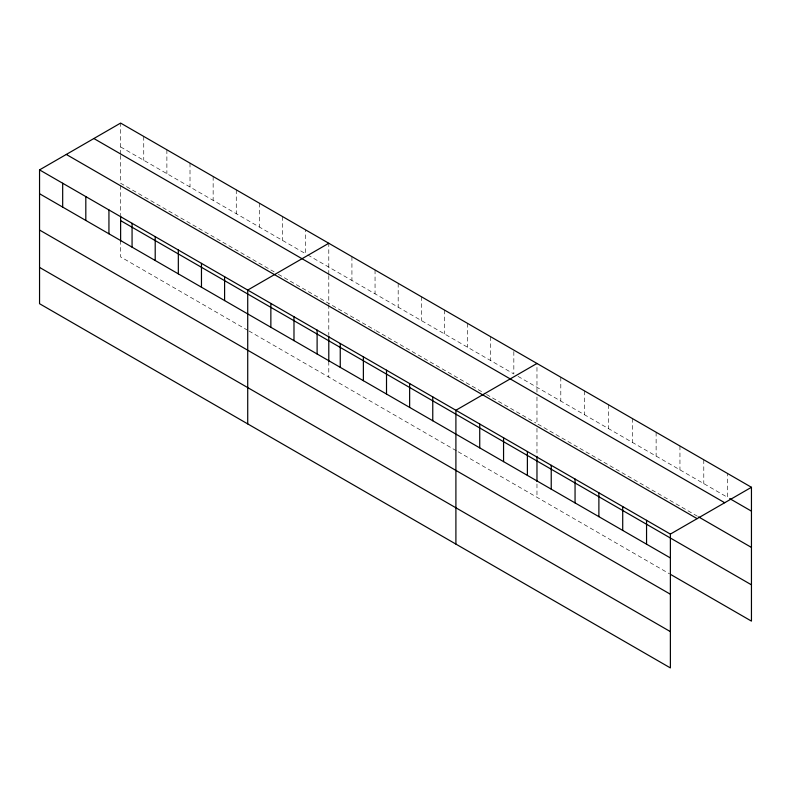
<?xml version="1.0" encoding="UTF-8"?>
<svg xmlns="http://www.w3.org/2000/svg" width="791" height="791" viewBox="0 0 791 791"><rect width="100%" height="100%" fill="white"/><g stroke="black" fill="none" stroke-linecap="round" stroke-linejoin="round"><path stroke-width="0.59" stroke-dasharray="3.96 2.97" d="M120.618 155.402L120.618 183.225L143.744 196.583M120.618 154.196L120.618 123.08M328.789 275.584L328.789 303.408M328.789 274.378L328.789 243.272M536.97 396.983L536.97 423.6L697.573 516.325M536.97 392.148L536.97 363.455M120.618 146.928L305.662 253.763L305.662 229.914M307.768 254.979L513.834 373.955L513.834 350.106M518.046 376.387L727.621 497.381L727.621 473.532M144.802 197.186L274.121 271.847M278.323 274.279L375.053 330.124M376.101 330.727L485.447 393.859M486.505 394.462L535.912 422.997M247.84 330.361L120.618 256.907L120.618 241.186M248.888 330.964L457.06 451.157M458.118 451.76L669.591 573.861M703.782 459.769L703.782 483.617M679.953 446.015L679.953 469.864M656.125 432.252L656.125 456.1M632.296 418.488L632.296 442.347M608.457 404.735L608.457 428.584M584.628 390.972L584.628 414.83M560.799 377.218L560.799 401.067M536.97 428.277L536.97 455.151M536.97 483.973L536.97 497.282M490.707 336.748L490.707 360.597M467.58 323.39L467.58 347.249M444.443 310.042L444.443 333.891M421.316 296.684L421.316 320.533M398.18 283.326L398.18 307.185M375.053 269.978L375.053 293.827M351.926 256.62L351.926 280.479M328.789 304.584L328.789 334.959M328.789 361.368L328.789 377.099M282.535 216.556L282.535 240.415M259.399 203.208L259.399 227.057M236.272 189.85L236.272 213.708M213.145 176.502L213.145 200.35M190.008 163.144L190.008 186.992M166.881 149.786L166.881 173.644M143.744 136.438L143.744 160.286M120.618 185.559L120.618 214.776"/><path stroke-width="1.19" d="M39.55 169.887L670.382 534.093L670.382 667.92L39.55 303.714L39.55 169.887L120.618 123.08L751.45 487.286L751.45 621.113L670.63 574.454M328.789 243.272L247.721 290.07L247.721 423.897M536.97 363.455L455.903 410.262L455.903 544.089M670.382 534.093L751.45 487.286M729.688 498.577L751.45 511.144M93.862 138.524L724.694 502.73M698.611 516.918L751.45 547.431M66.306 154.443L697.138 518.649M120.618 220.62L751.45 584.826M39.55 193.736L670.382 557.942M39.55 230.033L670.382 594.239M39.55 267.417L670.382 631.623M646.554 520.33L646.554 544.188M622.715 506.576L622.715 530.425M598.886 492.813L598.886 516.671M575.057 479.059L575.057 502.908M551.228 465.296L551.228 489.145M536.97 456.318L536.97 481.561M527.389 451.542L527.389 475.391M503.56 437.779L503.56 461.628M479.732 424.016L479.732 447.874M432.766 396.904L432.766 420.763M409.639 383.556L409.639 407.405M386.512 370.198L386.512 394.047M363.376 356.84L363.376 380.698M340.249 343.492L340.249 367.34M328.789 336.135L328.789 361.368M317.112 330.134L317.112 353.992M293.985 316.786L293.985 340.634M270.858 303.428L270.858 327.276M224.595 276.721L224.595 300.57M201.468 263.363L201.468 287.212M178.331 250.005L178.331 273.864M155.204 236.657L155.204 260.506M132.067 223.299L132.067 247.158M120.618 215.943L120.618 241.186M108.94 209.951L108.94 233.8M85.814 196.593L85.814 220.442M62.677 183.235L62.677 207.094"/></g></svg>
